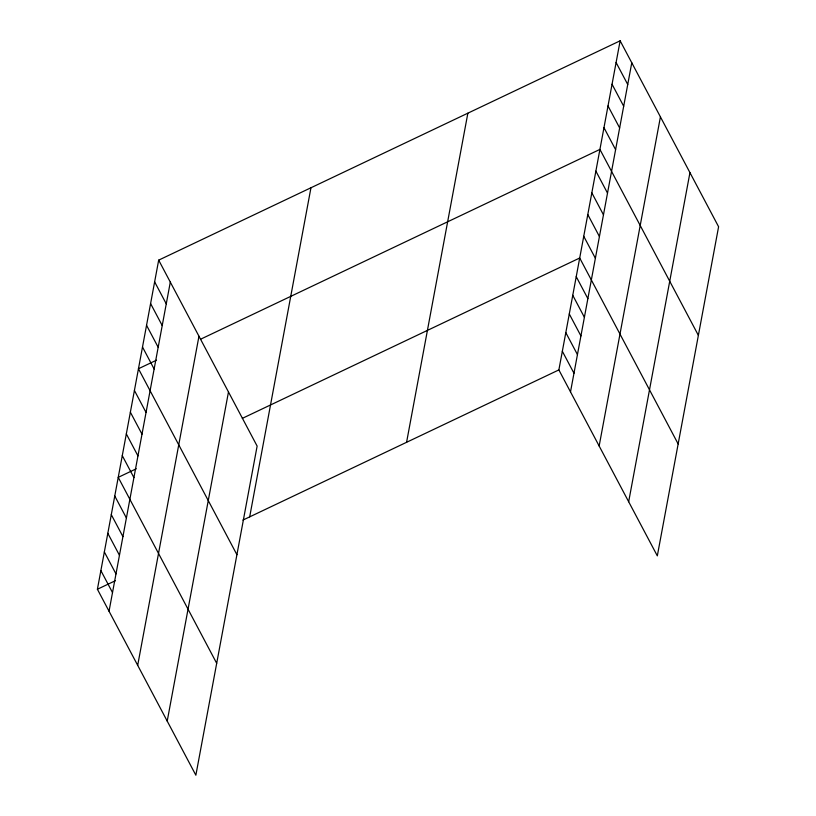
<?xml version="1.0" encoding="UTF-8"?>
<svg xmlns="http://www.w3.org/2000/svg" width="816" height="816" viewBox="0 0 816 816"><rect width="100%" height="100%" fill="white"/><g stroke="black" fill="none" stroke-linecap="round" stroke-linejoin="round"><path stroke-width="1.22" d="M158.681 260.141L257.132 446.087L195.86 775.2L97.4 589.254L158.681 260.141L620.14 40.8L718.6 226.746L657.319 555.859L558.868 369.913L620.14 40.8M109.038 611.225L170.309 282.112M137.69 665.336L198.961 336.233M167.209 721.089L228.48 391.976M249.686 516.865L310.957 187.762M406.582 442.292L467.864 113.179M570.506 391.884L631.778 62.771M599.148 445.995L660.43 116.882M628.667 501.748L689.948 172.635M156.509 360.172L138.455 368.75L236.915 554.696M200.501 339.262L599.923 149.41L698.374 335.356M136.282 468.772L118.238 477.36L216.689 663.306M242.321 418.373L579.707 258.009L678.157 443.955M97.4 589.254L115.454 580.676M242.913 520.088L558.868 369.913M616.1 62.526L627.739 84.497M612.051 84.242L623.689 106.213M608.012 105.968L619.65 127.939M603.973 127.684L615.601 149.654M595.884 171.125L607.512 193.096M591.835 192.851L603.473 214.822M587.795 214.567L599.423 236.538M583.746 236.293L595.384 258.264M576.229 276.665L587.867 298.636M572.761 295.31L584.389 317.281M569.282 313.956L580.921 335.937M565.814 332.612L577.442 354.583M562.336 351.257L573.974 373.228M154.632 281.867L166.27 303.838M150.593 303.583L162.221 325.564M146.543 325.309L158.182 347.279M142.504 347.024L154.132 369.005M134.416 390.466L146.044 412.447M130.366 412.192L142.004 434.163M126.327 433.908L137.955 455.889M122.278 455.634L133.916 477.605M114.76 496.006L126.398 517.976M111.292 514.651L122.92 536.622M107.814 533.307L119.452 555.278M104.346 551.953L115.984 573.923M100.878 570.598L112.506 592.579"/></g></svg>
